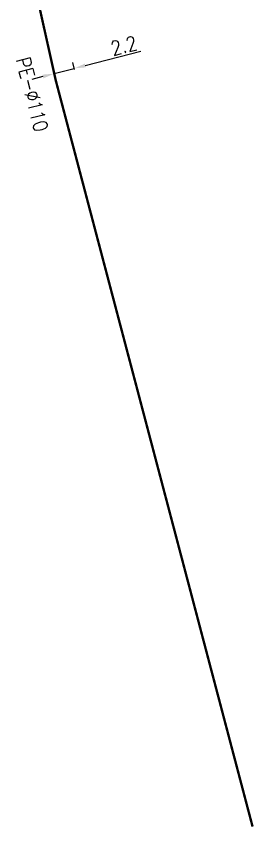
# Model space of a CAD drawing. Header units: millimetres. Extents: x 117000 to 118015, y 125997 to 126738.
# Drawn here: x 117975.1 to 118000.1, y 126514.7 to 126600.2 of the extents above; entities that cross this region are included whole.
import ezdxf

# ---------------------------------------------------------------- set-up
doc = ezdxf.new("R2010")
doc.units = ezdxf.units.MM
doc.layers.get('Defpoints').update_dxf_attribs({"linetype": 'CONTINUOUS'})
doc.layers.add('G_120', color=4, linetype='CONTINUOUS')
doc.styles.get("Standard").update_dxf_attribs({"font": 'romans.shx', "width": 0.85})
doc.linetypes.add('G_typB_PE', pattern='A,5,-0.3,["o",Standard,S=1.5,R=0,X=0,Y=-0.5],-1.65', length=6.95)
doc.dimstyles.get("Standard").update_dxf_attribs({"dimtxt": 1.5, "dimasz": 1.2, "dimexe": 0.625, "dimexo": 0.625, "dimgap": 0.25, "dimtad": 1, "dimdec": 1, "dimzin": 0, "dimdsep": 46, "dimtxsty": 'Standard', "dimcen": -0.5, "dimadec": 0, "dimazin": 0, "dimtfac": 1, "dimtdec": 1, "dimtmove": 0, "dimatfit": 3, "dimfxl": 0, "dimtolj": 1, "dimtzin": 0, "dimarcsym": 0})

# ---------------------------------------------------------------- blocks, each defined once
blk = doc.blocks.new('*D23')
at = {"layer": 'Defpoints', "color": 0, "linetype": 'Continuous', "transparency": 16777216}
for p in [(117981.242, 126594.703), (117979.296, 126593.443), (117981.425, 126593.998)]:
    blk.add_point(p, dxfattribs=at)
at = {"layer": 'G_120', "color": 0, "linetype": 'Continuous', "lineweight": -2, "transparency": 16777216}
for p, q in [((117982.403, 126595.005), (117988.246, 126596.527)), ((117981.268, 126594.602), (117981.084, 126595.308)), ((117979.139, 126594.048), (117978.955, 126594.754)), ((117979.113, 126594.149), (117981.242, 126594.703)), ((117977.951, 126593.847), (117976.79, 126593.544))]:
    blk.add_line(p, q, dxfattribs=at)
at = {"layer": 'G_120', "color": 0, "linetype": 'Continuous', "transparency": 16777216}
for points in [[(117982.352, 126595.199), (117982.453, 126594.812), (117981.242, 126594.703)], [(117977.901, 126594.04), (117978.002, 126593.653), (117979.113, 126594.149)]]:
    blk.add_solid(points, dxfattribs=at)
at = {"layer": 'G_120', "color": 0, "linetype": 'Continuous', "transparency": 16777216, "insert": (117986.46, 126597.095), "char_height": 1.5, "attachment_point": 5, "rotation": 14.59096}
blk.add_mtext('\\A1;2.2', dxfattribs=at)

msp = doc.modelspace()

# ---------------------------------------------------------------- linework, layer by layer
at = {"layer": 'G_120', "linetype": 'G_typB_PE', "flags": 128}
msp.add_lwpolyline([(117992.45, 126617.991, 0.25, 0.25, 0), (117988.25, 126618.066, 0.25, 0.25, 0.173614), (117979.901, 126615.016, 0.25, 0.25, 0.267236), (117976.631, 126606.057, 0.25, 0.25, 0), (117977.356, 126602.159, 0.25, 0.25, 0), (117979.296, 126593.443, 0.25, 0.25, 0), (117981.699, 126584.315, 0.25, 0.25, 0), (118000, 126514.861, 0, 0, 0)], format="xyseb", dxfattribs=at)

# ---------------------------------------------------------------- texts
at = {"layer": 'G_120', "linetype": 'Continuous', "width": 0.85}
msp.add_text('PE-%%c110', height=1.5, rotation=284.49665, dxfattribs=at).set_placement((117975.086, 126595.633))

# ---------------------------------------------------------------- dimensions: what is measured, and where the dimension line sits
at = {"layer": 'G_120', "linetype": 'Continuous'}
dim = msp.add_linear_dim(base=(117981.242, 126594.703), p1=(117979.296, 126593.443), p2=(117981.425, 126593.998), angle=14.59096, dimstyle='Standard', override={"dimdec": 1}, dxfattribs=at)
dim.commit()
dim.dimension.update_dxf_attribs({"geometry": '*D23', "text_midpoint": (117986.712, 126596.127), "dimtype": 161})

doc.saveas('drawing.dxf')
